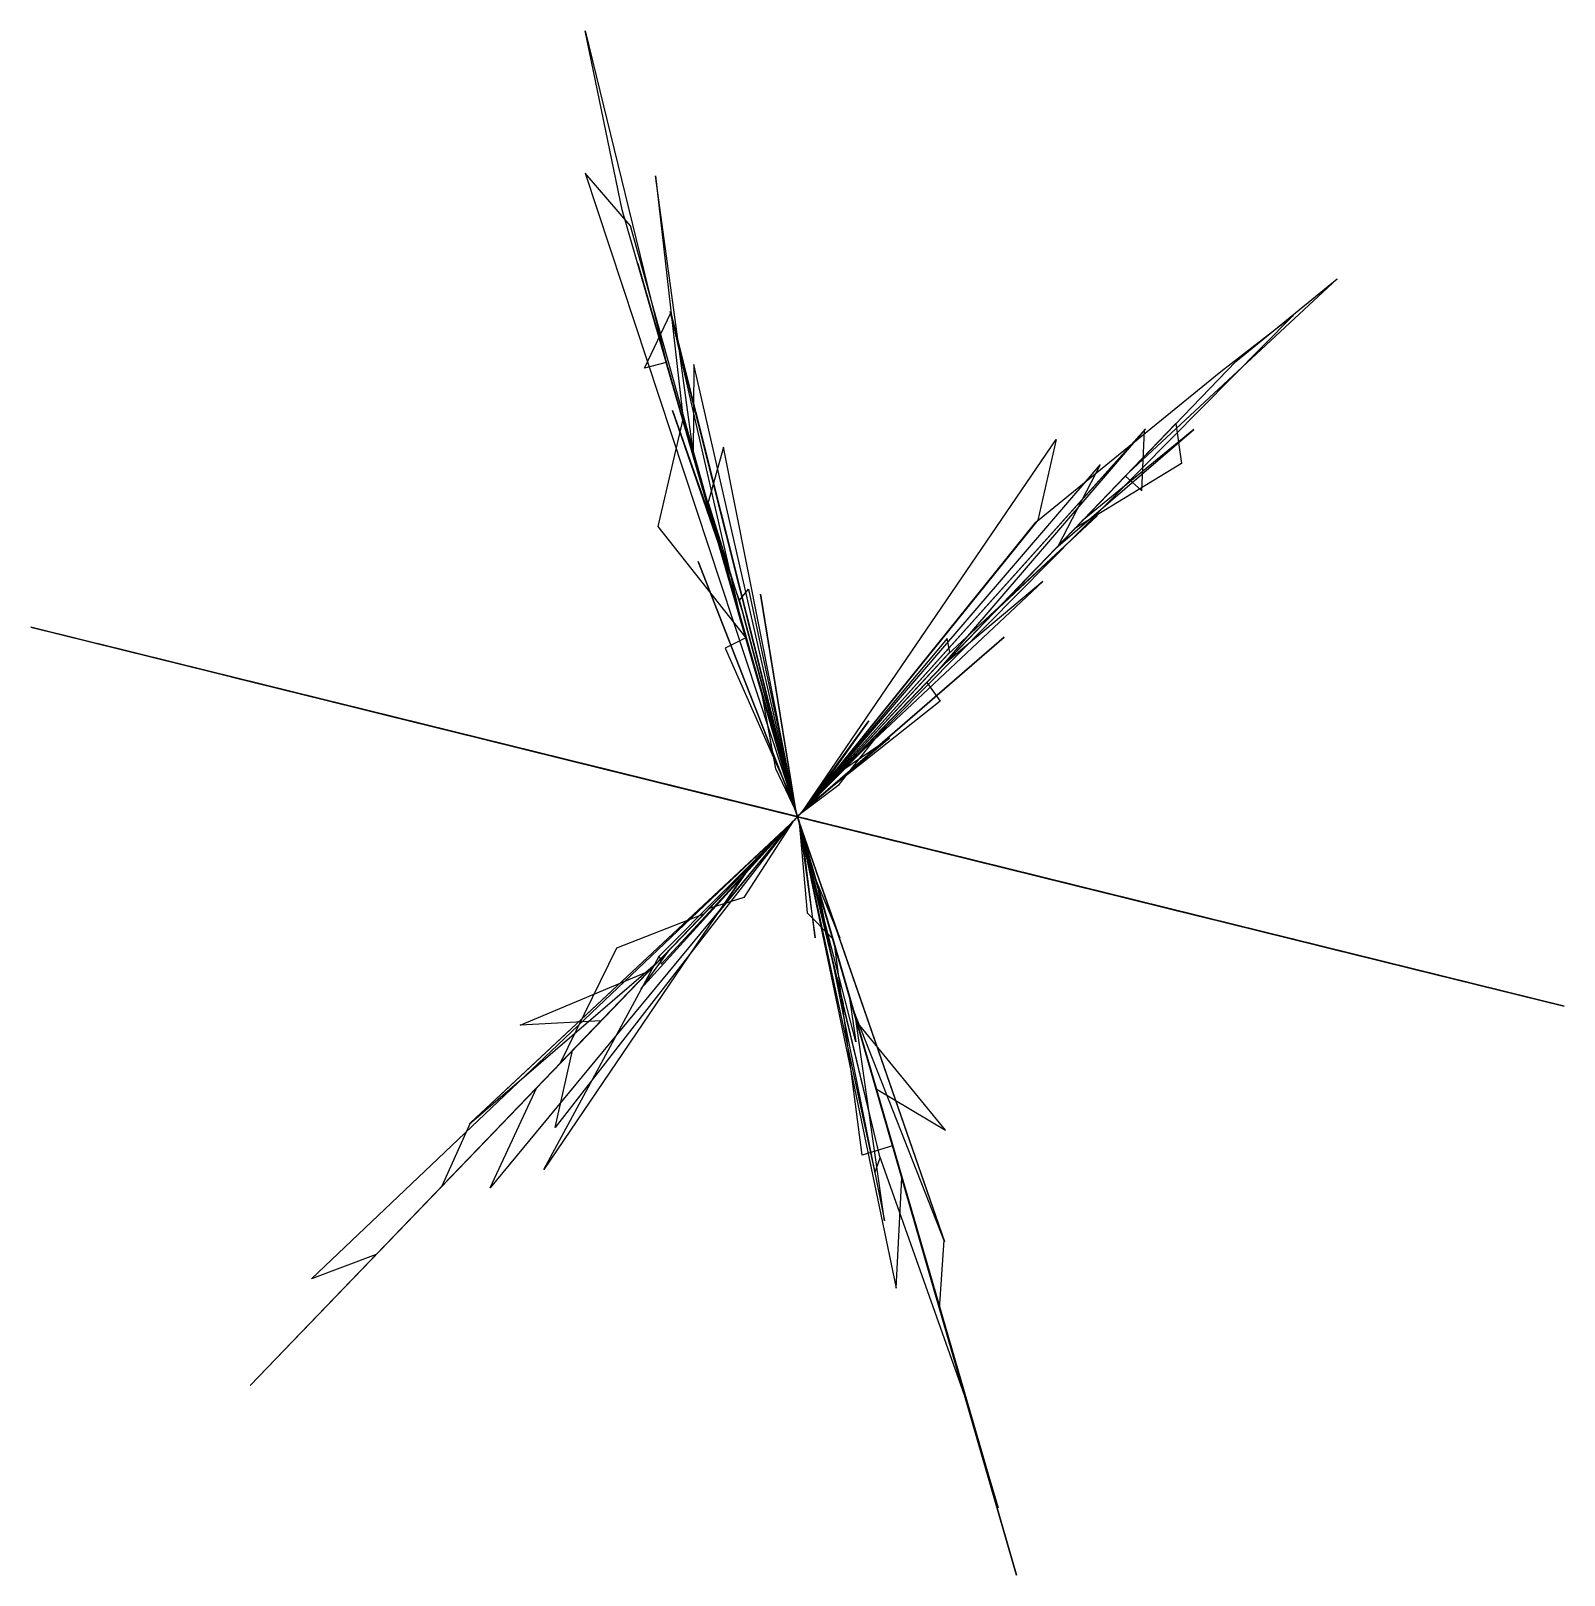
# Model space of a CAD drawing. Extents: x 166.75 to 174.62, y 102.81 to 108.78.
# Drawn here: x 172.964 to 173.92, y 106.965 to 107.929 of the extents above; entities that cross this region are included whole.
import ezdxf

# ---------------------------------------------------------------- set-up
doc = ezdxf.new("R2010")
doc.units = 0
doc.layers.get('0').update_dxf_attribs({"linetype": 'CONTINUOUS'})

# ---------------------------------------------------------------- blocks, each defined once
blk = doc.blocks.new('Arbol-08')
for points in [[(-0.0071, 0.0057, 0.57512), (-0.11575, 0.38188, 0.33607), (-0.13881, 0.4935, 0.23763), (-0.08898, 0.2892, 0.2831)], [(-0.00788, 0.00843, 0.76924), (-0.06169, 0.19664, 0.75494), (-0.11042, 0.37192, 0.61164), (-0.13888, 0.4046, 0.45188)], [(-0.00867, 0.01116, 1.06054), (-0.07087, 0.22651, 0.94989), (-0.09496, 0.40293, 0.85056), (-0.07743, 0.24922, 0.86007)], [(-0.0546, 0.17017, 0.63848), (-0.10079, 0.33009, 0.55431), (-0.10604, 0.34826, 0.50684), (-0.0756, 0.24286, 0.5458)], [(-0.00434, 0.00502, 0.57512), (0.26711, 0.28721, 0.33607), (0.33053, 0.33879, 0.07906), (0.20023, 0.21769, 0.2831)], [(-0.0071, 0.0057, 0.56755), (-0.08567, 0.31835, 0.12095), (-0.04122, 0.12383, 0.31999), (-0.00683, 0.0048, 0.38525)], [(-0.0071, 0.0057, 0.57133), (-0.08819, 0.28648, 0.28594), (-0.1017, 0.28307, 0.25474), (-0.08541, 0.31745, 0.12001)], [(-0.00238, 0.00707, 0.76924), (0.14241, 0.18676, 0.67554), (0.25775, 0.28088, 0.61164), (0.30293, 0.31584, 0.53144)], [(-0.00736, 0.00661, 1.15985), (-0.07095, 0.2853, 0.97734), (-0.0714, 0.22832, 0.94989), (-0.00867, 0.01116, 1.06054)], [(-0.00788, 0.00843, 1.06054), (-0.07796, 0.25104, 0.85818), (-0.09352, 0.18417, 0.79481), (-0.03859, 0.11474, 0.93759)], [(-0.00736, 0.00661, 0.77113), (-0.05539, 0.1729, 0.63375), (-0.08439, 0.25657, 0.46575), (-0.04204, 0.13625, 0.58062)], [(-0.00434, 0.00502, 0.56755), (0.21089, 0.24502, 0.12095), (0.0809, 0.09363, 0.31999), (-0.005, 0.00434, 0.38525)], [(-0.00434, 0.00502, 0.57133), (0.19826, 0.21564, 0.28594), (0.20863, 0.20633, 0.25474), (0.21023, 0.24434, 0.12001)], [(-0.00041, 0.00911, 1.06054), (0.15499, 0.17065, 0.94989), (0.24103, 0.24478, 0.79991), (0.17138, 0.1877, 0.83355)], [(0.11434, 0.12839, 0.63848), (0.22974, 0.24836, 0.55431), (0.2333, 0.22337, 0.49037), (0.16679, 0.18292, 0.5458)], [(-0.00736, 0.00661, 0.82031), (-0.05252, 0.23375, 0.75923), (-0.06222, 0.19846, 0.75494), (-0.00736, 0.00661, 0.76924)], [(-0.00369, 0.0057, 0.82031), (0.15518, 0.23842, 0.67769), (0.14372, 0.18812, 0.67554), (-0.00369, 0.0057, 0.76924)], [(-0.00369, 0.0057, 1.15985), (0.18246, 0.22264, 0.97734), (0.1563, 0.17202, 0.94989), (-0.00041, 0.00911, 1.06054)], [(-0.00683, 0.0048, 0.38525), (-0.042, 0.12655, 0.31999), (-0.06589, 0.20924, 0.16015), (-0.00631, 0.00298, 0.33512)], [(-0.00631, 0.00298, 0.33512), (-0.06562, 0.20833, 0.15542), (-0.05618, 0.17562, 0.04489), (-0.02967, 0.08385, 0.17812)], [(-0.01864, 0.04568, 1.37149), (-0.06176, 0.19854, 1.16176), (-0.04008, 0.12861, 1.17119), (-0.00867, 0.01116, 1.37527)], [(-0.00369, 0.0057, 0.77113), (0.1163, 0.13044, 0.63375), (0.18096, 0.19095, 0.46575), (0.08742, 0.10423, 0.58062)], [(-0.00238, 0.00707, 1.06054), (0.17269, 0.18906, 0.83166), (0.17138, 0.1877, 0.80329), (0.07434, 0.08682, 0.93759)], [(-0.0071, 0.0057, 0.64321), (-0.06822, 0.16237, 0.42946), (-0.0071, 0.0057, 0.57417), (-0.0071, 0.0057, 0.57512)], [(-0.005, 0.00434, 0.38525), (0.08286, 0.09568, 0.31999), (0.14253, 0.1577, 0.16015), (-0.00631, 0.00298, 0.33512)], [(-0.00631, 0.00298, 0.33512), (0.14188, 0.15702, 0.15542), (0.11827, 0.13248, 0.09678), (0.05205, 0.06364, 0.17812)], [(-0.00762, 0.00752, 0.7664), (-0.04257, 0.13806, 0.57873), (-0.03697, 0.14495, 0.52254), (-0.0071, 0.0057, 0.64321)], [(0.02451, 0.03501, 1.37149), (0.14678, 0.1499, 1.11545), (0.08483, 0.09772, 1.14188), (-0.00041, 0.00911, 1.37527)], [(-0.00739, 0.00671, 1.51463), (-0.02944, 0.1419, 1.3558), (-0.00764, 0.00758, 1.37628)], [(-0.00841, 0.01026, 1.37242), (-0.04008, 0.12861, 1.17403), (-0.03877, 0.12407, 1.15038), (-0.00738, 0.00668, 1.1939)], [(-0.00906, 0.00366, 0.57512), (-0.38917, 0.09765, 0.32297), (-0.48466, 0.12126, 0.19953), (-0.29552, 0.07449, 0.25642)], [(-0.01182, 0.00434, 0.76924), (-0.20095, 0.05111, 0.71246), (-0.37448, 0.09402, 0.55794), (-0.44334, 0.11105, 0.48302)], [(-0.00736, 0.00661, 1.06054), (-0.03859, 0.11474, 0.93948), (-0.05142, 0.10815, 0.87845), (-0.00867, 0.01116, 0.90732)], [(-0.00434, 0.00502, 0.64321), (0.12275, 0.11515, 0.42946), (-0.00434, 0.00502, 0.57417), (-0.00434, 0.00502, 0.57512)], [(-0.00303, 0.00639, 0.7664), (0.08873, 0.1056, 0.57873), (0.08698, 0.1143, 0.52254), (-0.00434, 0.00502, 0.64321)], [(-0.00105, 0.00844, 1.37242), (0.08483, 0.09772, 1.14472), (0.08155, 0.09431, 1.12107), (-0.00364, 0.00576, 1.1939)], [(-0.01457, 0.00502, 1.06054), (-0.23217, 0.05883, 0.94989), (-0.35979, 0.09039, 0.77586), (-0.25512, 0.0645, 0.83355)], [(-0.17525, 0.04475, 0.63848), (-0.33684, 0.08471, 0.55431), (-0.3552, 0.08925, 0.50832), (-0.2487, 0.06291, 0.5458)], [(-0.00369, 0.0057, 1.06054), (0.07434, 0.08682, 0.93948), (0.08262, 0.07501, 0.87845), (-0.00041, 0.00911, 0.90732)], [(-0.00906, 0.00366, 0.57133), (-0.29277, 0.07381, 0.25925), (-0.31664, 0.07972, 0.20818), (-0.30195, 0.07608, 0.1351)], [(-0.00683, 0.0048, 0.33512), (-0.02967, 0.08385, 0.17812), (-0.0071, 0.0057, 0.1157)], [(-0.00736, 0.00661, 0.90449), (-0.01987, 0.03285, 0.89529), (-0.02836, 0.0793, 0.8014), (-0.00736, 0.00661, 0.82504)], [(-0.00361, 0.00578, 1.51463), (0.07106, 0.08341, 1.34091), (-0.00299, 0.00643, 1.37628)], [(-0.00906, 0.00366, 0.56755), (-0.30287, 0.07631, 0.13605), (-0.12842, 0.03317, 0.31999), (-0.00815, 0.00343, 0.38525)], [(-0.00998, 0.00389, 0.77113), (-0.178, 0.04543, 0.63375), (-0.27165, 0.06859, 0.50418), (-0.13577, 0.03499, 0.55147)], [(-0.00738, 0.00668, 1.1939), (-0.01759, 0.04205, 1.17498), (-0.02599, 0.07113, 1.11635), (-0.00736, 0.00661, 1.15985)], [(-0.04946, 0.01365, 1.37149), (-0.26297, 0.06644, 1.09172), (-0.12173, 0.03152, 1.20887), (-0.01457, 0.00502, 1.37527)], [(-0.00998, 0.00389, 1.15985), (-0.25972, 0.06564, 0.9584), (-0.23401, 0.05928, 0.94989), (-0.01457, 0.00502, 1.06054)], [(-0.01182, 0.00434, 1.06054), (-0.25696, 0.06496, 0.83166), (-0.25512, 0.0645, 0.80329), (-0.11924, 0.0309, 0.93759)], [(-0.00998, 0.00389, 0.82031), (-0.23078, 0.05848, 0.72948), (-0.20279, 0.05156, 0.71246), (-0.00998, 0.00389, 0.76924)], [(-0.00765, 0.00764, 1.72392), (-0.02209, 0.05932, 1.47949), (-0.00923, 0.01307, 1.51463), (-0.00791, 0.00853, 1.51463)], [(-0.005, 0.00434, 0.33512), (0.05205, 0.06364, 0.17812), (-0.00434, 0.00502, 0.1157)], [(-0.00369, 0.0057, 0.90449), (0.01961, 0.02309, 0.89529), (0.04877, 0.06023, 0.8014), (-0.00369, 0.0057, 0.82504)], [(-0.00295, 0.00647, 1.72392), (0.03821, 0.06286, 1.49767), (0.00098, 0.01055, 1.51463), (-0.0023, 0.00714, 1.51463)], [(-0.00815, 0.00343, 0.38525), (-0.13118, 0.03385, 0.31999), (-0.21473, 0.05451, 0.16015), (-0.00631, 0.00298, 0.33512)], [(-0.00631, 0.00298, 0.33512), (-0.21381, 0.05429, 0.15542), (-0.18076, 0.04611, 0.09678), (-0.08802, 0.02318, 0.17812)], [(-0.00906, 0.00366, 0.64321), (-0.19728, 0.0502, 0.43608), (-0.00906, 0.00366, 0.57417), (-0.00906, 0.00366, 0.57512)], [(-0.0071, 0.0057, 0.11381), (-0.01812, 0.04387, 0.14502), (-0.02127, 0.05477, 0.00189), (-0.0071, 0.0057, 0.00189)], [(-0.00364, 0.00576, 1.1939), (0.02189, 0.03229, 1.17498), (0.051, 0.05209, 1.08285), (-0.00369, 0.0057, 1.15985)], [(-0.00434, 0.00502, 0.11381), (0.0232, 0.03365, 0.14502), (0.03106, 0.04183, 0.00189), (-0.00434, 0.00502, 0.00189)], [(-0.00998, 0.00389, 1.06054), (-0.11924, 0.0309, 0.93948), (-0.14036, 0.03612, 0.86855), (-0.01457, 0.00502, 0.90732)], [(-0.0109, 0.00411, 0.7664), (-0.1376, 0.03544, 0.54958), (-0.13026, 0.03363, 0.50796), (-0.00906, 0.00366, 0.64321)], [(-0.01367, 0.0048, 1.37242), (-0.12173, 0.03152, 1.21171), (-0.12934, 0.0334, 1.12107), (-0.01005, 0.0039, 1.1939)], [(-0.01008, 0.00391, 1.51463), (-0.11465, 0.02977, 1.32364), (-0.01096, 0.00413, 1.37628)], [(-0.00815, 0.00343, 0.33512), (-0.08802, 0.02318, 0.17812), (-0.00906, 0.00366, 0.1157)], [(-0.00998, 0.00389, 0.90449), (-0.04579, 0.01274, 0.9007), (-0.08343, 0.02205, 0.8014), (-0.00998, 0.00389, 0.82504)], [(-0.01005, 0.0039, 1.1939), (-0.04579, 0.01274, 1.17498), (-0.07246, 0.01933, 1.14565), (-0.00998, 0.00389, 1.15985)], [(-0.01102, 0.00414, 1.72392), (-0.06232, 0.01683, 1.50897), (-0.01651, 0.0055, 1.51463), (-0.01192, 0.00436, 1.51463)], [(-0.00906, 0.00366, 0.11381), (-0.04763, 0.01319, 0.14502), (-0.05864, 0.01592, 0.00189), (-0.00906, 0.00366, 0.00189)], [(-0.00828, 0.00093, 0.57512), (-0.27973, -0.28126, 0.33607), (-0.34792, -0.35214, 0.18966), (-0.21285, -0.21173, 0.2831)], [(-0.00828, 0.00093, 0.57133), (-0.21088, -0.20969, 0.28594), (-0.22793, -0.22741, 0.23487), (-0.21044, -0.18818, 0.14386)], [(-0.00828, 0.00093, 0.56755), (-0.21109, -0.18886, 0.14481), (-0.09352, -0.08768, 0.31999), (-0.00762, 0.00161, 0.38525)], [(-0.00893, 0.00025, 1.15985), (-0.19805, -0.2287, 0.91393), (-0.16892, -0.16606, 0.94989), (-0.01221, -0.00316, 1.06054)], [(-0.00893, 0.00025, 0.77113), (-0.12892, -0.12448, 0.63375), (-0.17927, -0.12716, 0.53135), (-0.09876, -0.09313, 0.55147)], [(-0.00893, 0.00025, 0.82031), (-0.15755, -0.191, 0.73336), (-0.14663, -0.14289, 0.73897), (-0.00893, 0.00025, 0.76924)], [(-0.00762, 0.00161, 0.38525), (-0.09548, -0.08972, 0.31999), (-0.15515, -0.15175, 0.16015), (-0.00631, 0.00298, 0.33512)], [(-0.00631, 0.00298, 0.33512), (-0.15449, -0.15107, 0.15542), (-0.11911, -0.0789, 0.07802), (-0.06467, -0.05769, 0.17812)], [(-0.00828, 0.00093, 0.64321), (-0.14269, -0.1388, 0.43608), (-0.00828, 0.00093, 0.57417), (-0.00828, 0.00093, 0.57512)], [(-0.00893, 0.00025, 1.06054), (-0.08696, -0.08086, 0.93948), (-0.10399, -0.10442, 0.81444), (-0.01221, -0.00316, 0.90732)], [(-0.00959, -0.00043, 0.7664), (-0.10007, -0.09449, 0.54958), (-0.09483, -0.08904, 0.50796), (-0.00828, 0.00093, 0.64321)], [(-0.01157, -0.00249, 1.37242), (-0.09269, -0.08417, 1.19673), (-0.09146, -0.08903, 1.15038), (-0.00898, 0.0002, 1.1939)], [(-0.009, 0.00018, 1.51463), (-0.08368, -0.07745, 1.35722), (-0.00963, -0.00047, 1.37628)], [(-0.00762, 0.00161, 0.33512), (-0.06467, -0.05769, 0.17812), (-0.00828, 0.00093, 0.1157)], [(-0.00893, 0.00025, 0.90449), (-0.0397, -0.04736, 0.86824), (-0.06139, -0.05428, 0.8014), (-0.00893, 0.00025, 0.82504)], [(-0.00898, 0.0002, 1.1939), (-0.0345, -0.02633, 1.17498), (-0.05855, -0.06055, 1.12912), (-0.00893, 0.00025, 1.15985)], [(-0.00828, 0.00093, 0.11381), (-0.03582, -0.02769, 0.14502), (-0.04368, -0.03587, 0.00189), (-0.00828, 0.00093, 0.00189)], [(-0.00631, 0.00298, 0.33512), (0.20119, -0.04833, 0.18655), (0.16814, -0.04016, 0.12791), (0.0754, -0.01723, 0.17812)], [(-0.00447, 0.00252, 0.38525), (0.11856, -0.0279, 0.31999), (0.20211, -0.04856, 0.19128), (-0.00631, 0.00298, 0.33512)], [(-0.00578, 0.00116, 0.38525), (0.02938, -0.1206, 0.31999), (0.05327, -0.20329, 0.16015), (-0.00631, 0.00298, 0.33512)], [(-0.00631, 0.00298, 0.33512), (0.053, -0.20238, 0.15542), (0.03401, -0.20828, 0.05703), (0.01705, -0.07789, 0.17812)], [(-0.00578, 0.00116, 0.33512), (0.01705, -0.07789, 0.17812), (-0.00552, 0.00025, 0.1157)], [(-0.00552, 0.00025, 0.56755), (0.08547, -0.2622, 0.14481), (0.0286, -0.11787, 0.31999), (-0.00578, 0.00116, 0.38525)], [(-0.00552, 0.00025, 0.57512), (0.10313, -0.37593, 0.33607), (0.13043, -0.47043, 0.11749), (0.07636, -0.28325, 0.2831)], [(-0.00552, 0.00025, 0.57133), (0.07558, -0.28052, 0.28594), (0.0824, -0.30415, 0.23487), (0.0852, -0.26129, 0.14386)], [(-0.00552, 0.00025, 0.11381), (0.0055, -0.03791, 0.14502), (0.00865, -0.04882, 0.00189), (-0.00552, 0.00025, 0.00189)], [(-0.005, -0.00157, 0.7664), (0.03122, -0.12696, 0.54958), (0.02912, -0.11969, 0.50796), (-0.00552, 0.00025, 0.64321)], [(-0.00552, 0.00025, 0.64321), (0.04828, -0.18602, 0.43608), (-0.00552, 0.00025, 0.57417), (-0.00552, 0.00025, 0.57512)], [(-0.00447, 0.00252, 0.33512), (0.0754, -0.01723, 0.17812), (-0.00356, 0.0023, 0.1157)], [(-0.00356, 0.0023, 0.56755), (0.29025, -0.07035, 0.18349), (0.1158, -0.02722, 0.31999), (-0.00447, 0.00252, 0.38525)], [(-0.00356, 0.0023, 0.57512), (0.37655, -0.0917, 0.27515), (0.47204, -0.11531, 0.14701), (0.2829, -0.06854, 0.25444)], [(-0.00356, 0.0023, 0.57133), (0.28015, -0.06786, 0.25727), (0.30402, -0.07376, 0.23487), (0.28933, -0.07013, 0.18254)], [(-0.00356, 0.0023, 0.11381), (0.03501, -0.00724, 0.14502), (0.04602, -0.00996, 0.00189), (-0.00356, 0.0023, 0.00189)], [(-0.00172, 0.00184, 0.7664), (0.12498, -0.02949, 0.54958), (0.11764, -0.02767, 0.50796), (-0.00356, 0.0023, 0.64321)], [(-0.00356, 0.0023, 0.64321), (0.18466, -0.04425, 0.43608), (-0.00356, 0.0023, 0.57417), (-0.00356, 0.0023, 0.57512)], [(-0.00256, 0.00205, 1.1939), (0.03317, -0.00678, 1.17498), (0.06255, -0.01405, 1.11635), (-0.00264, 0.00207, 1.15985)], [(-0.00264, 0.00207, 1.06054), (0.10662, -0.02495, 0.93948), (0.12774, -0.03017, 0.86855), (0.00195, 0.00093, 0.90732)], [(-0.00264, 0.00207, 0.82031), (0.23714, -0.05722, 0.74483), (0.19017, -0.04561, 0.73897), (-0.00264, 0.00207, 0.76924)], [(-0.00264, 0.00207, 0.90449), (0.03317, -0.00678, 0.9007), (0.07081, -0.01609, 0.8014), (-0.00264, 0.00207, 0.82504)], [(-0.00264, 0.00207, 1.15985), (0.31624, -0.07678, 0.91513), (0.22139, -0.05333, 0.94989), (0.00195, 0.00093, 1.06054)], [(-0.00264, 0.00207, 0.77113), (0.16538, -0.03948, 0.63375), (0.25903, -0.06263, 0.50418), (0.12315, -0.02903, 0.55147)], [(0.00105, 0.00116, 1.37242), (0.13894, -0.03294, 1.15588), (0.13435, -0.0318, 1.13224), (-0.00256, 0.00205, 1.1939)], [(-0.00254, 0.00204, 1.51463), (0.10203, -0.02381, 1.34954), (-0.00166, 0.00183, 1.37628)], [(-0.0016, 0.00181, 1.72392), (0.0497, -0.01087, 1.48786), (0.00389, 0.00046, 1.51463), (-0.0007, 0.00159, 1.51463)], [(-0.0008, 0.00162, 1.06054), (0.24434, -0.059, 0.86376), (0.24251, -0.05855, 0.80329), (0.10662, -0.02495, 0.93759)], [(-0.0008, 0.00162, 0.76924), (0.18834, -0.04515, 0.73897), (0.36186, -0.08806, 0.63533), (0.43072, -0.10509, 0.52601)], [(0.03684, -0.00769, 1.37149), (0.2029, -0.04875, 1.15313), (0.13894, -0.03294, 1.15305), (0.00195, 0.00093, 1.37527)], [(0.00195, 0.00093, 1.06054), (0.21955, -0.05287, 0.94989), (0.34717, -0.08443, 0.84006), (0.24251, -0.05855, 0.86565)], [(-0.01024, -0.00111, 0.76924), (-0.14531, -0.14152, 0.73897), (-0.26924, -0.27035, 0.57984), (-0.30952, -0.28551, 0.52261)], [(-0.01221, -0.00316, 1.06054), (-0.16761, -0.1647, 0.94989), (-0.25875, -0.25944, 0.8261), (-0.184, -0.18174, 0.86007)], [(-0.01024, -0.00111, 1.06054), (-0.18531, -0.1831, 0.85818), (-0.184, -0.18174, 0.77537), (-0.08696, -0.08086, 0.93759)], [(-0.03713, -0.02906, 1.37149), (-0.16458, -0.21727, 1.17169), (-0.09269, -0.08417, 1.1939), (-0.01221, -0.00316, 1.37527)], [(-0.00967, -0.00052, 1.72392), (-0.04631, -0.0386, 1.49362), (-0.01359, -0.00459, 1.51463), (-0.01032, -0.00119, 1.51463)], [(-0.00526, -0.00066, 0.82031), (0.04202, -0.21921, 0.70189), (0.04527, -0.21003, 0.69335), (-0.00526, -0.00066, 0.76924)], [(-0.00526, -0.00066, 1.06054), (0.02597, -0.10879, 0.93948), (0.03006, -0.13757, 0.81444), (-0.00395, -0.0052, 0.90732)], [(-0.00526, -0.00066, 0.90449), (-0.00022, -0.05712, 0.86824), (0.01574, -0.07335, 0.8014), (-0.00526, -0.00066, 0.82504)], [(-0.00524, -0.00073, 1.1939), (0.00498, -0.03609, 1.17498), (0.02015, -0.0727, 1.04169), (-0.00526, -0.00066, 1.15985)], [(-0.00526, -0.00066, 1.15985), (0.05536, -0.29137, 0.91393), (0.05878, -0.22237, 0.94989), (-0.00395, -0.0052, 1.06054)], [(-0.00526, -0.00066, 0.77113), (0.04277, -0.16694, 0.63375), (0.08607, -0.19277, 0.53135), (0.0307, -0.12514, 0.55147)], [(-0.00421, -0.00431, 1.37242), (0.03017, -0.12332, 1.14472), (0.02886, -0.11878, 1.12107), (-0.00524, -0.00073, 1.1939)], [(-0.00523, -0.00076, 1.51463), (0.02227, -0.11389, 1.31395), (-0.00498, -0.00162, 1.37628)], [(-0.00496, -0.00168, 1.72392), (0.00472, -0.07258, 1.50803), (-0.00339, -0.00712, 1.51463), (-0.00471, -0.00257, 1.51463)], [(-0.00473, -0.00247, 1.06054), (0.06534, -0.24508, 0.83166), (0.06482, -0.24327, 0.80329), (0.02597, -0.10879, 0.93759)], [(-0.00473, -0.00247, 0.76924), (0.04474, -0.20822, 0.69335), (0.09893, -0.36139, 0.57984), (0.11892, -0.42833, 0.53061)], [(0.00603, -0.03973, 1.37149), (0.04805, -0.24937, 1.097), (0.03017, -0.12332, 1.14188), (-0.00395, -0.0052, 1.37527)], [(-0.00395, -0.0052, 1.06054), (0.05825, -0.22055, 0.94989), (0.09473, -0.34685, 0.77586), (0.06482, -0.24327, 0.83355)], [(0.16263, -0.0388, 0.63848), (0.32422, -0.07875, 0.55431), (0.34258, -0.0833, 0.43716), (0.23608, -0.05696, 0.5458)], [(-0.12696, -0.12244, 0.63848), (-0.24236, -0.2424, 0.55431), (-0.25547, -0.25604, 0.50684), (-0.17941, -0.17697, 0.5458)], [(0.04198, -0.16421, 0.63848), (0.08817, -0.32414, 0.55431), (0.09342, -0.34231, 0.48905), (0.06298, -0.23691, 0.5458)]]:
    blk.add_3dface(points)

msp = doc.modelspace()

# ---------------------------------------------------------------- block references
msp.add_blockref('Arbol-08', (173.44829, 107.4358))

doc.saveas('drawing.dxf')
